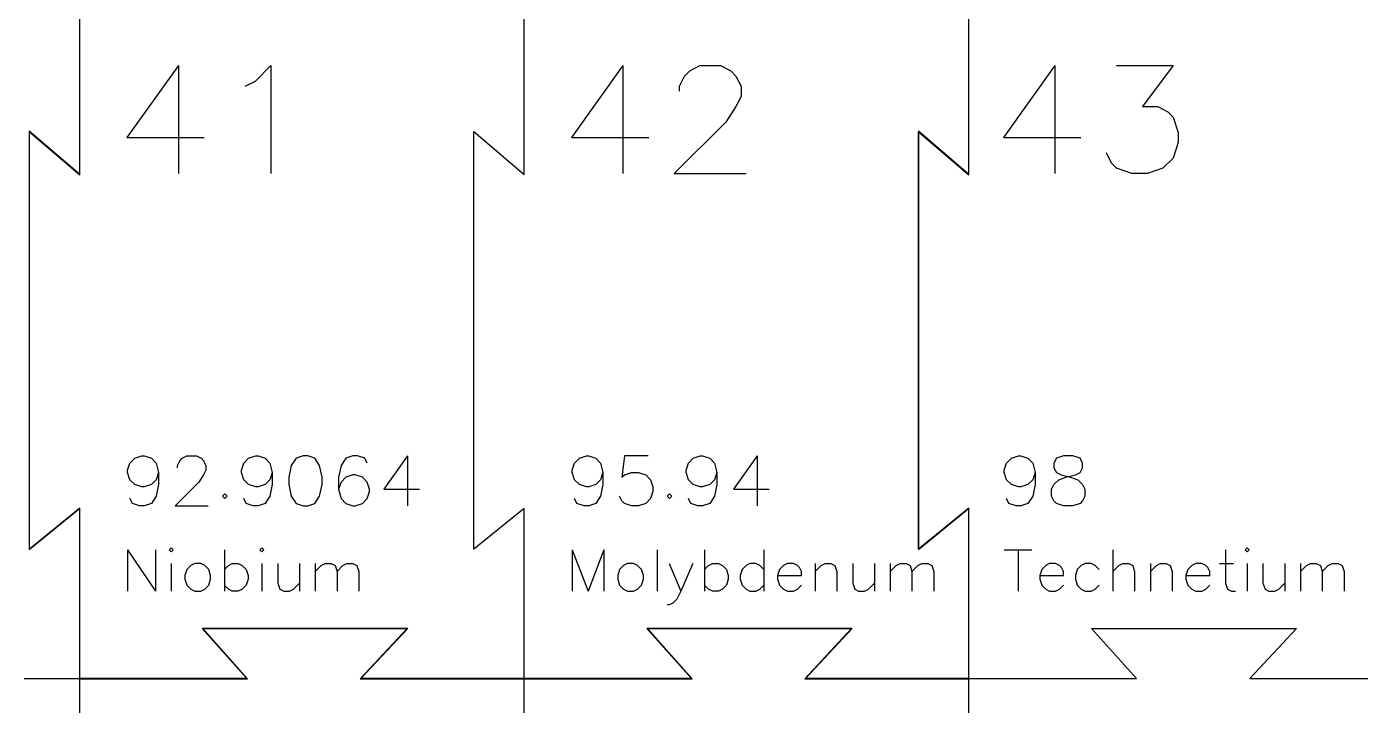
# Model space of a CAD drawing. Extents: x 0 to 297, y 0 to 210.
# Drawn here: x 73.21 to 117.83, y 94.19 to 116.91 of the extents above; entities that cross this region are included whole.
import ezdxf

# ---------------------------------------------------------------- set-up
doc = ezdxf.new("R2010")
doc.units = 0
doc.layers.get('0').update_dxf_attribs({"linetype": 'CONTINUOUS'})

msp = doc.modelspace()

# ---------------------------------------------------------------- linework, layer by layer
at = {"color": 1}
for p, q in [((74.977457, 117.39451), (74.977457, 114.693456)), ((74.986473, 114.693456), (74.986473, 117.39451)), ((104.719005, 117.39451), (104.719005, 114.693456)), ((104.72802, 114.693456), (104.72802, 117.39451)), ((74.977457, 114.693456), (74.977457, 111.972728)), ((74.986473, 111.952235), (74.986473, 114.693456)), ((89.852235, 111.962495), (89.852235, 114.69348)), ((104.719005, 114.693456), (104.719005, 111.972728)), ((104.72802, 111.952235), (104.72802, 114.693456)), ((74.977457, 111.972728), (73.298634, 113.411378)), ((73.298634, 113.411378), (73.298634, 99.407704)), ((73.307649, 99.427378), (73.307649, 113.390884)), ((73.307649, 113.390884), (74.986473, 111.952235)), ((88.173412, 99.417671), (88.173412, 113.401138)), ((88.173412, 113.401138), (89.852235, 111.962495)), ((104.719005, 111.972728), (103.040182, 113.411378)), ((103.040182, 113.411378), (103.040182, 99.407704)), ((103.049197, 99.427378), (103.049197, 113.390884)), ((103.049197, 113.390884), (104.72802, 111.952235)), ((73.298634, 99.407704), (74.977457, 100.779134)), ((74.986473, 100.798808), (73.307649, 99.427378)), ((74.977457, 100.779134), (74.977457, 97.945282)), ((74.986473, 97.945282), (74.986473, 100.798808)), ((89.852235, 100.788884), (88.173412, 99.417671)), ((89.852235, 97.945526), (89.852235, 100.788884)), ((103.040182, 99.407704), (104.719005, 100.779134)), ((104.72802, 100.798808), (103.049197, 99.427378)), ((104.719005, 100.779134), (104.719005, 97.945282)), ((104.72802, 97.945282), (104.72802, 100.798808)), ((74.977457, 97.945282), (74.977457, 95.086837)), ((74.986473, 95.086837), (74.986473, 97.945282)), ((104.719005, 97.945282), (104.719005, 95.086837)), ((104.72802, 95.086837), (104.72802, 97.945282)), ((79.08224, 96.771004), (80.579082, 95.09217)), ((85.957383, 96.771004), (79.08224, 96.771004)), ((80.600395, 95.082333), (79.103553, 96.761167)), ((79.103553, 96.761167), (85.93525, 96.761167)), ((85.93525, 96.761167), (84.373649, 95.082333)), ((84.394963, 95.09217), (85.957383, 96.771004)), ((93.954205, 96.77059), (95.451866, 95.091756)), ((100.829348, 96.77059), (93.954205, 96.77059)), ((95.47236, 95.082741), (93.974698, 96.761575)), ((93.974698, 96.761575), (100.808035, 96.761575)), ((100.808035, 96.761575), (99.245614, 95.082741)), ((99.266107, 95.091756), (100.829348, 96.77059)), ((110.33371, 95.087251), (108.835937, 96.766085)), ((108.835937, 96.766085), (115.689739, 96.766085)), ((115.689739, 96.766085), (114.127836, 95.087251)), ((74.977457, 95.087251), (74.977457, 92.386197)), ((74.986473, 95.087251), (74.977457, 95.087251)), ((74.977457, 95.086837), (74.986473, 95.086837)), ((76.987809, 95.09217), (74.980271, 95.09217)), ((74.980271, 95.09217), (74.980271, 95.082333)), ((74.980271, 95.082333), (76.987809, 95.082333)), ((74.986473, 92.386197), (74.986473, 95.087251)), ((80.579082, 95.09217), (76.987809, 95.09217)), ((76.987809, 95.082333), (80.600395, 95.082333)), ((84.373649, 95.082333), (86.179533, 95.082333)), ((86.179533, 95.09217), (84.394963, 95.09217)), ((87.995252, 95.09217), (86.179533, 95.09217)), ((86.179533, 95.082333), (87.995252, 95.082333)), ((89.851959, 95.09217), (87.995252, 95.09217)), ((87.995252, 95.082333), (89.851959, 95.082333)), ((89.847041, 95.087251), (89.847041, 92.386197)), ((89.856056, 95.087251), (89.847041, 95.087251)), ((89.851959, 95.082333), (89.851959, 95.09217)), ((91.859774, 95.091756), (89.852235, 95.091756)), ((89.852235, 95.091756), (89.852235, 95.082741)), ((89.852235, 95.082741), (91.859774, 95.082741)), ((89.856056, 92.386197), (89.856056, 95.087251)), ((95.451866, 95.091756), (91.859774, 95.091756)), ((91.859774, 95.082741), (95.47236, 95.082741)), ((99.245614, 95.082741), (101.051497, 95.082741)), ((101.051497, 95.091756), (99.266107, 95.091756)), ((102.867217, 95.091756), (101.051497, 95.091756)), ((101.051497, 95.082741), (102.867217, 95.082741)), ((104.723924, 95.091756), (102.867217, 95.091756)), ((102.867217, 95.082741), (104.723924, 95.082741)), ((104.719005, 95.086837), (104.72802, 95.086837)), ((104.723924, 95.082741), (104.723924, 95.091756)), ((106.731509, 95.087251), (110.33371, 95.087251)), ((114.127836, 95.087251), (115.922954, 95.087251))]:
    msp.add_line(p, q, dxfattribs=at)
at = {"color": 5}
for p, q in [((78.286275, 115.612008), (76.56758, 113.200363)), ((78.286275, 115.612008), (78.286275, 111.999997)), ((80.861591, 115.093668), (81.379927, 115.612008)), ((81.379927, 115.612008), (81.379927, 111.999997)), ((93.15824, 115.612008), (91.439544, 113.200363)), ((93.15824, 115.612008), (93.15824, 111.999997)), ((95.395272, 115.437409), (95.733555, 115.612008)), ((95.733555, 115.612008), (96.421034, 115.612008)), ((96.421034, 115.612008), (96.770229, 115.437409)), ((107.609967, 115.612008), (105.891272, 113.200363)), ((107.609967, 115.612008), (107.609967, 111.999997)), ((109.672402, 115.612008), (111.560239, 115.612008)), ((111.560239, 115.612008), (110.534478, 114.237043)), ((95.046077, 114.924526), (95.220675, 115.262811)), ((95.220675, 115.262811), (95.395272, 115.437409)), ((96.770229, 115.437409), (96.93937, 115.262811)), ((96.93937, 115.262811), (97.108512, 114.924526)), ((80.523308, 114.924526), (80.861591, 115.093668)), ((95.046077, 114.749927), (95.046077, 114.924526)), ((97.108512, 114.924526), (97.108512, 114.575328)), ((96.93937, 114.237043), (96.595631, 113.718703)), ((97.108512, 114.575328), (96.93937, 114.237043)), ((110.534478, 114.237043), (111.047359, 114.237043)), ((111.047359, 114.237043), (111.391098, 114.062444)), ((111.391098, 114.062444), (111.560239, 113.887846)), ((111.560239, 113.887846), (111.734837, 113.374962)), ((96.595631, 113.718703), (94.876936, 111.999997)), ((111.734837, 113.374962), (111.734837, 113.03122)), ((76.56758, 113.200363), (79.148351, 113.200363)), ((91.439544, 113.200363), (94.020316, 113.200363)), ((105.891272, 113.200363), (108.472043, 113.200363)), ((111.734837, 113.03122), (111.560239, 112.515608)), ((109.497804, 112.343738), (109.328663, 112.687479)), ((111.560239, 112.515608), (111.221956, 112.171867)), ((94.876936, 111.999997), (97.283109, 111.999997)), ((109.672402, 112.171867), (109.497804, 112.343738)), ((110.185283, 111.999997), (109.672402, 112.171867)), ((110.703619, 111.999997), (110.185283, 111.999997)), ((111.221956, 112.171867), (110.703619, 111.999997)), ((76.589155, 102.065747), (76.667221, 102.304981)), ((76.667221, 102.304981), (76.828388, 102.463631)), ((76.828388, 102.463631), (77.065102, 102.544215)), ((77.065102, 102.544215), (77.145685, 102.544215)), ((77.145685, 102.544215), (77.3824, 102.463631)), ((77.3824, 102.463631), (77.541048, 102.304981)), ((77.541048, 102.304981), (77.619114, 101.987681)), ((78.253709, 102.226915), (78.334293, 102.383047)), ((78.253709, 102.146331), (78.253709, 102.226915)), ((78.334293, 102.383047), (78.414876, 102.463631)), ((78.414876, 102.463631), (78.571007, 102.544215)), ((78.571007, 102.544215), (78.888304, 102.544215)), ((78.888304, 102.544215), (79.049471, 102.463631)), ((79.049471, 102.463631), (79.127537, 102.383047)), ((79.127537, 102.383047), (79.205602, 102.226915)), ((79.205602, 102.226915), (79.205602, 102.065747)), ((80.396727, 102.065747), (80.474793, 102.304981)), ((80.474793, 102.304981), (80.63596, 102.463631)), ((80.63596, 102.463631), (80.872674, 102.544215)), ((80.872674, 102.544215), (80.953257, 102.544215)), ((80.953257, 102.544215), (81.189971, 102.463631)), ((81.189971, 102.463631), (81.34862, 102.304981)), ((81.34862, 102.304981), (81.426686, 101.987681)), ((82.061281, 102.226915), (81.983216, 101.829032)), ((82.222448, 102.463631), (82.061281, 102.226915)), ((82.459162, 102.544215), (82.222448, 102.463631)), ((82.617811, 102.544215), (82.459162, 102.544215)), ((82.857043, 102.463631), (82.617811, 102.544215)), ((83.013174, 102.226915), (82.857043, 102.463631)), ((83.093757, 101.829032), (83.013174, 102.226915)), ((83.728353, 102.226915), (83.647769, 101.829032)), ((83.887002, 102.463631), (83.728353, 102.226915)), ((84.126234, 102.544215), (83.887002, 102.463631)), ((84.282365, 102.544215), (84.126234, 102.544215)), ((84.521597, 102.463631), (84.282365, 102.544215)), ((84.599662, 102.304981), (84.521597, 102.463631)), ((85.949436, 102.544215), (85.156192, 101.431148)), ((85.949436, 102.544215), (85.949436, 100.877133)), ((91.46112, 102.065747), (91.539185, 102.304981)), ((91.539185, 102.304981), (91.700352, 102.463631)), ((91.700352, 102.463631), (91.937067, 102.544215)), ((91.937067, 102.544215), (92.01765, 102.544215)), ((92.01765, 102.544215), (92.254364, 102.463631)), ((92.254364, 102.463631), (92.413013, 102.304981)), ((92.413013, 102.304981), (92.491078, 101.987681)), ((93.206257, 102.544215), (93.125674, 101.829032)), ((93.999501, 102.544215), (93.206257, 102.544215)), ((95.268692, 102.065747), (95.346757, 102.304981)), ((95.346757, 102.304981), (95.507924, 102.463631)), ((95.507924, 102.463631), (95.744638, 102.544215)), ((95.744638, 102.544215), (95.825222, 102.544215)), ((95.825222, 102.544215), (96.061936, 102.463631)), ((96.061936, 102.463631), (96.220585, 102.304981)), ((96.220585, 102.304981), (96.29865, 101.987681)), ((97.648424, 102.544215), (96.85518, 101.431148)), ((97.648424, 102.544215), (97.648424, 100.877133)), ((105.91285, 102.065747), (105.990915, 102.304981)), ((105.990915, 102.304981), (106.152082, 102.463631)), ((106.152082, 102.463631), (106.388796, 102.544215)), ((106.388796, 102.544215), (106.46938, 102.544215)), ((106.46938, 102.544215), (106.706094, 102.463631)), ((106.706094, 102.463631), (106.864743, 102.304981)), ((106.864743, 102.304981), (106.942808, 101.987681)), ((107.657987, 102.463631), (107.577403, 102.304981)), ((107.577403, 102.304981), (107.577403, 102.146331)), ((107.894701, 102.544215), (107.657987, 102.463631)), ((108.211998, 102.544215), (107.894701, 102.544215)), ((108.451231, 102.463631), (108.211998, 102.544215)), ((108.529296, 102.304981), (108.451231, 102.463631)), ((108.529296, 102.146331), (108.529296, 102.304981)), ((76.589155, 101.987681), (76.589155, 102.065747)), ((76.667221, 101.748448), (76.589155, 101.987681)), ((76.828388, 101.592316), (76.667221, 101.748448)), ((77.541048, 101.748448), (77.3824, 101.592316)), ((77.619114, 101.987681), (77.541048, 101.748448)), ((77.619114, 101.987681), (77.619114, 101.592316)), ((79.127537, 101.909616), (78.968888, 101.670382)), ((79.205602, 102.065747), (79.127537, 101.909616)), ((80.396727, 101.987681), (80.396727, 102.065747)), ((80.474793, 101.748448), (80.396727, 101.987681)), ((80.63596, 101.592316), (80.474793, 101.748448)), ((81.34862, 101.748448), (81.189971, 101.592316)), ((81.426686, 101.987681), (81.34862, 101.748448)), ((81.426686, 101.987681), (81.426686, 101.592316)), ((81.983216, 101.829032), (81.983216, 101.592316)), ((83.093757, 101.592316), (83.093757, 101.829032)), ((83.647769, 101.829032), (83.647769, 101.431148)), ((83.887002, 101.829032), (83.728353, 101.670382)), ((84.126234, 101.909616), (83.887002, 101.829032)), ((84.204299, 101.909616), (84.126234, 101.909616)), ((84.443532, 101.829032), (84.204299, 101.909616)), ((84.599662, 101.670382), (84.443532, 101.829032)), ((91.46112, 101.987681), (91.46112, 102.065747)), ((91.539185, 101.748448), (91.46112, 101.987681)), ((91.700352, 101.592316), (91.539185, 101.748448)), ((92.413013, 101.748448), (92.254364, 101.592316)), ((92.491078, 101.987681), (92.413013, 101.748448)), ((92.491078, 101.987681), (92.491078, 101.592316)), ((93.125674, 101.829032), (93.206257, 101.909616)), ((93.206257, 101.909616), (93.442971, 101.987681)), ((93.442971, 101.987681), (93.682204, 101.987681)), ((93.682204, 101.987681), (93.921436, 101.909616)), ((93.921436, 101.909616), (94.077567, 101.748448)), ((94.077567, 101.748448), (94.15815, 101.511732)), ((95.268692, 101.987681), (95.268692, 102.065747)), ((95.346757, 101.748448), (95.268692, 101.987681)), ((95.507924, 101.592316), (95.346757, 101.748448)), ((96.220585, 101.748448), (96.061936, 101.592316)), ((96.29865, 101.987681), (96.220585, 101.748448)), ((96.29865, 101.987681), (96.29865, 101.592316)), ((105.91285, 101.987681), (105.91285, 102.065747)), ((105.990915, 101.748448), (105.91285, 101.987681)), ((106.152082, 101.592316), (105.990915, 101.748448)), ((106.864743, 101.748448), (106.706094, 101.592316)), ((106.942808, 101.987681), (106.864743, 101.748448)), ((106.942808, 101.987681), (106.942808, 101.592316)), ((107.577403, 102.146331), (107.657987, 101.987681)), ((107.577403, 101.592316), (107.73857, 101.748448)), ((107.657987, 101.987681), (107.816636, 101.909616)), ((107.73857, 101.748448), (107.975284, 101.829032)), ((107.816636, 101.909616), (108.133933, 101.829032)), ((107.975284, 101.829032), (108.292582, 101.909616)), ((108.133933, 101.829032), (108.373166, 101.748448)), ((108.292582, 101.909616), (108.451231, 101.987681)), ((108.373166, 101.748448), (108.529296, 101.592316)), ((108.451231, 101.987681), (108.529296, 102.146331)), ((77.065102, 101.511732), (76.828388, 101.592316)), ((77.145685, 101.511732), (77.065102, 101.511732)), ((77.3824, 101.592316), (77.145685, 101.511732)), ((77.619114, 101.592316), (77.541048, 101.194432)), ((78.968888, 101.670382), (78.175644, 100.877133)), ((79.840197, 101.275016), (79.762132, 101.194432)), ((79.920781, 101.194432), (79.840197, 101.275016)), ((80.872674, 101.511732), (80.63596, 101.592316)), ((80.953257, 101.511732), (80.872674, 101.511732)), ((81.189971, 101.592316), (80.953257, 101.511732)), ((81.426686, 101.592316), (81.34862, 101.194432)), ((81.983216, 101.592316), (82.061281, 101.194432)), ((83.013174, 101.194432), (83.093757, 101.592316)), ((83.728353, 101.670382), (83.647769, 101.431148)), ((83.647769, 101.431148), (83.728353, 101.115107)), ((84.680246, 101.431148), (84.599662, 101.670382)), ((84.599662, 101.115107), (84.680246, 101.353082)), ((84.680246, 101.353082), (84.680246, 101.431148)), ((85.156192, 101.431148), (86.347318, 101.431148)), ((91.937067, 101.511732), (91.700352, 101.592316)), ((92.01765, 101.511732), (91.937067, 101.511732)), ((92.254364, 101.592316), (92.01765, 101.511732)), ((92.491078, 101.592316), (92.413013, 101.194432)), ((94.15815, 101.353082), (94.077567, 101.115107)), ((94.15815, 101.511732), (94.15815, 101.353082)), ((94.712162, 101.275016), (94.634097, 101.194432)), ((94.792745, 101.194432), (94.712162, 101.275016)), ((95.744638, 101.511732), (95.507924, 101.592316)), ((95.825222, 101.511732), (95.744638, 101.511732)), ((96.061936, 101.592316), (95.825222, 101.511732)), ((96.29865, 101.592316), (96.220585, 101.194432)), ((96.85518, 101.431148), (98.046306, 101.431148)), ((106.388796, 101.511732), (106.152082, 101.592316)), ((106.46938, 101.511732), (106.388796, 101.511732)), ((106.706094, 101.592316), (106.46938, 101.511732)), ((106.942808, 101.592316), (106.864743, 101.194432)), ((107.499338, 101.431148), (107.577403, 101.592316)), ((107.499338, 101.194432), (107.499338, 101.431148)), ((108.529296, 101.592316), (108.60988, 101.431148)), ((108.60988, 101.431148), (108.60988, 101.194432)), ((76.747804, 100.956457), (76.667221, 101.115107)), ((76.984518, 100.877133), (76.747804, 100.956457)), ((77.145685, 100.877133), (76.984518, 100.877133)), ((77.3824, 100.956457), (77.145685, 100.877133)), ((77.541048, 101.194432), (77.3824, 100.956457)), ((78.175644, 100.877133), (79.286186, 100.877133)), ((79.762132, 101.194432), (79.840197, 101.115107)), ((79.840197, 101.115107), (79.920781, 101.194432)), ((80.555376, 100.956457), (80.474793, 101.115107)), ((80.79209, 100.877133), (80.555376, 100.956457)), ((80.953257, 100.877133), (80.79209, 100.877133)), ((81.189971, 100.956457), (80.953257, 100.877133)), ((81.34862, 101.194432), (81.189971, 100.956457)), ((82.061281, 101.194432), (82.222448, 100.956457)), ((82.222448, 100.956457), (82.459162, 100.877133)), ((82.459162, 100.877133), (82.617811, 100.877133)), ((82.617811, 100.877133), (82.857043, 100.956457)), ((82.857043, 100.956457), (83.013174, 101.194432)), ((83.728353, 101.115107), (83.887002, 100.956457)), ((83.887002, 100.956457), (84.126234, 100.877133)), ((84.126234, 100.877133), (84.204299, 100.877133)), ((84.204299, 100.877133), (84.443532, 100.956457)), ((84.443532, 100.956457), (84.599662, 101.115107)), ((91.619769, 100.956457), (91.539185, 101.115107)), ((91.856483, 100.877133), (91.619769, 100.956457)), ((92.01765, 100.877133), (91.856483, 100.877133)), ((92.254364, 100.956457), (92.01765, 100.877133)), ((92.413013, 101.194432), (92.254364, 100.956457)), ((93.125674, 101.035782), (93.047608, 101.194432)), ((93.206257, 100.956457), (93.125674, 101.035782)), ((93.442971, 100.877133), (93.206257, 100.956457)), ((93.682204, 100.877133), (93.442971, 100.877133)), ((93.921436, 100.956457), (93.682204, 100.877133)), ((94.077567, 101.115107), (93.921436, 100.956457)), ((94.634097, 101.194432), (94.712162, 101.115107)), ((94.712162, 101.115107), (94.792745, 101.194432)), ((95.427341, 100.956457), (95.346757, 101.115107)), ((95.664055, 100.877133), (95.427341, 100.956457)), ((95.825222, 100.877133), (95.664055, 100.877133)), ((96.061936, 100.956457), (95.825222, 100.877133)), ((96.220585, 101.194432), (96.061936, 100.956457)), ((106.071498, 100.956457), (105.990915, 101.115107)), ((106.308213, 100.877133), (106.071498, 100.956457)), ((106.46938, 100.877133), (106.308213, 100.877133)), ((106.706094, 100.956457), (106.46938, 100.877133)), ((106.864743, 101.194432), (106.706094, 100.956457)), ((107.577403, 101.035782), (107.499338, 101.194432)), ((107.657987, 100.956457), (107.577403, 101.035782)), ((107.894701, 100.877133), (107.657987, 100.956457)), ((108.211998, 100.877133), (107.894701, 100.877133)), ((108.451231, 100.956457), (108.211998, 100.877133)), ((108.529296, 101.035782), (108.451231, 100.956457)), ((108.60988, 101.194432), (108.529296, 101.035782)), ((76.589111, 99.405257), (76.589111, 98.016021)), ((76.589111, 99.405257), (77.516661, 98.016021)), ((77.516661, 99.405257), (77.516661, 98.016021)), ((78.043392, 99.470312), (77.978337, 99.405257)), ((77.978337, 99.405257), (78.043392, 99.338103)), ((78.110545, 99.405257), (78.043392, 99.470312)), ((78.043392, 99.338103), (78.110545, 99.405257)), ((79.827142, 99.405257), (79.827142, 98.016021)), ((81.082063, 99.470312), (81.017008, 99.405257)), ((81.017008, 99.405257), (81.082063, 99.338103)), ((81.149216, 99.405257), (81.082063, 99.470312)), ((81.082063, 99.338103), (81.149216, 99.405257)), ((91.461076, 99.405257), (91.461076, 98.016021)), ((91.461076, 99.405257), (91.989905, 98.016021)), ((92.518734, 99.405257), (91.989905, 98.016021)), ((92.518734, 99.405257), (92.518734, 98.016021)), ((94.302484, 99.405257), (94.302484, 98.016021)), ((95.888973, 99.405257), (95.888973, 98.016021)), ((97.872083, 99.405257), (97.872083, 98.016021)), ((105.912805, 99.405257), (106.838257, 99.405257)), ((106.374482, 99.405257), (106.374482, 98.016021)), ((109.547458, 99.405257), (109.547458, 98.016021)), ((113.314319, 99.405257), (113.314319, 98.280438)), ((114.04041, 99.470312), (113.975355, 99.405257)), ((113.975355, 99.405257), (114.04041, 99.338103)), ((114.107563, 99.405257), (114.04041, 99.470312)), ((114.04041, 99.338103), (114.107563, 99.405257)), ((78.043392, 98.941479), (78.043392, 98.016021)), ((78.572221, 98.742117), (78.507167, 98.544854)), ((78.706527, 98.876424), (78.572221, 98.742117)), ((78.836636, 98.941479), (78.706527, 98.876424)), ((79.035996, 98.941479), (78.836636, 98.941479)), ((79.168204, 98.876424), (79.035996, 98.941479)), ((79.300411, 98.742117), (79.168204, 98.876424)), ((79.365465, 98.544854), (79.300411, 98.742117)), ((79.827142, 98.742117), (79.961448, 98.876424)), ((79.961448, 98.876424), (80.091557, 98.941479)), ((80.091557, 98.941479), (80.290917, 98.941479)), ((80.290917, 98.941479), (80.423124, 98.876424)), ((80.423124, 98.876424), (80.555332, 98.742117)), ((80.555332, 98.742117), (80.620386, 98.544854)), ((81.082063, 98.941479), (81.082063, 98.016021)), ((81.610892, 98.941479), (81.610892, 98.280438)), ((82.339082, 98.941479), (82.339082, 98.016021)), ((82.865813, 98.941479), (82.865813, 98.016021)), ((82.865813, 98.677062), (83.065173, 98.876424)), ((83.065173, 98.876424), (83.19738, 98.941479)), ((83.19738, 98.941479), (83.394642, 98.941479)), ((83.394642, 98.941479), (83.528948, 98.876424)), ((83.528948, 98.876424), (83.594002, 98.677062)), ((83.594002, 98.677062), (83.793363, 98.876424)), ((83.594002, 98.677062), (83.594002, 98.016021)), ((83.793363, 98.876424), (83.923472, 98.941479)), ((83.923472, 98.941479), (84.122832, 98.941479)), ((84.122832, 98.941479), (84.255039, 98.876424)), ((84.255039, 98.876424), (84.322192, 98.677062)), ((84.322192, 98.677062), (84.322192, 98.016021)), ((93.047564, 98.742117), (92.982509, 98.544854)), ((93.18187, 98.876424), (93.047564, 98.742117)), ((93.311979, 98.941479), (93.18187, 98.876424)), ((93.511339, 98.941479), (93.311979, 98.941479)), ((93.643546, 98.876424), (93.511339, 98.941479)), ((93.775754, 98.742117), (93.643546, 98.876424)), ((93.840808, 98.544854), (93.775754, 98.742117)), ((94.701205, 98.941479), (95.095729, 98.016021)), ((95.494449, 98.941479), (95.095729, 98.016021)), ((95.888973, 98.742117), (96.023279, 98.876424)), ((96.023279, 98.876424), (96.153387, 98.941479)), ((96.153387, 98.941479), (96.352748, 98.941479)), ((96.352748, 98.941479), (96.484955, 98.876424)), ((96.484955, 98.876424), (96.617162, 98.742117)), ((96.617162, 98.742117), (96.682217, 98.544854)), ((97.143893, 98.742117), (97.078839, 98.544854)), ((97.278199, 98.876424), (97.143893, 98.742117)), ((97.408308, 98.941479), (97.278199, 98.876424)), ((97.607668, 98.941479), (97.408308, 98.941479)), ((97.739876, 98.876424), (97.607668, 98.941479)), ((97.872083, 98.742117), (97.739876, 98.876424)), ((98.398814, 98.742117), (98.33376, 98.544854)), ((98.53312, 98.876424), (98.398814, 98.742117)), ((98.663229, 98.941479), (98.53312, 98.876424)), ((98.862589, 98.941479), (98.663229, 98.941479)), ((98.994796, 98.876424), (98.862589, 98.941479)), ((99.061949, 98.809271), (98.994796, 98.876424)), ((99.127004, 98.677062), (99.061949, 98.809271)), ((99.127004, 98.544854), (99.127004, 98.677062)), ((99.58868, 98.941479), (99.58868, 98.016021)), ((99.58868, 98.677062), (99.788041, 98.876424)), ((99.788041, 98.876424), (99.920248, 98.941479)), ((99.920248, 98.941479), (100.11751, 98.941479)), ((100.11751, 98.941479), (100.251816, 98.876424)), ((100.251816, 98.876424), (100.31687, 98.677062)), ((100.31687, 98.677062), (100.31687, 98.016021)), ((100.843601, 98.941479), (100.843601, 98.280438)), ((101.571791, 98.941479), (101.571791, 98.016021)), ((102.098521, 98.941479), (102.098521, 98.016021)), ((102.098521, 98.677062), (102.297882, 98.876424)), ((102.297882, 98.876424), (102.430089, 98.941479)), ((102.430089, 98.941479), (102.627351, 98.941479)), ((102.627351, 98.941479), (102.761657, 98.876424)), ((102.761657, 98.876424), (102.826711, 98.677062)), ((102.826711, 98.677062), (103.026072, 98.876424)), ((102.826711, 98.677062), (102.826711, 98.016021)), ((103.026072, 98.876424), (103.15618, 98.941479)), ((103.15618, 98.941479), (103.355541, 98.941479)), ((103.355541, 98.941479), (103.487748, 98.876424)), ((103.487748, 98.876424), (103.554901, 98.677062)), ((103.554901, 98.677062), (103.554901, 98.016021)), ((107.167726, 98.742117), (107.102671, 98.544854)), ((107.302032, 98.876424), (107.167726, 98.742117)), ((107.43214, 98.941479), (107.302032, 98.876424)), ((107.631501, 98.941479), (107.43214, 98.941479)), ((107.763708, 98.876424), (107.631501, 98.941479)), ((107.830861, 98.809271), (107.763708, 98.876424)), ((107.895915, 98.677062), (107.830861, 98.809271)), ((107.895915, 98.544854), (107.895915, 98.677062)), ((108.357592, 98.742117), (108.292538, 98.544854)), ((108.491898, 98.876424), (108.357592, 98.742117)), ((108.622007, 98.941479), (108.491898, 98.876424)), ((108.821367, 98.941479), (108.622007, 98.941479)), ((108.953574, 98.876424), (108.821367, 98.941479)), ((109.085782, 98.742117), (108.953574, 98.876424)), ((109.547458, 98.677062), (109.746818, 98.876424)), ((109.746818, 98.876424), (109.879026, 98.941479)), ((109.879026, 98.941479), (110.076288, 98.941479)), ((110.076288, 98.941479), (110.210593, 98.876424)), ((110.210593, 98.876424), (110.275648, 98.677062)), ((110.275648, 98.677062), (110.275648, 98.016021)), ((110.802379, 98.941479), (110.802379, 98.016021)), ((110.802379, 98.677062), (111.001739, 98.876424)), ((111.001739, 98.876424), (111.133946, 98.941479)), ((111.133946, 98.941479), (111.331208, 98.941479)), ((111.331208, 98.941479), (111.465514, 98.876424)), ((111.465514, 98.876424), (111.530568, 98.677062)), ((111.530568, 98.677062), (111.530568, 98.016021)), ((112.057299, 98.742117), (111.992245, 98.544854)), ((112.191605, 98.876424), (112.057299, 98.742117)), ((112.321714, 98.941479), (112.191605, 98.876424)), ((112.521074, 98.941479), (112.321714, 98.941479)), ((112.653282, 98.876424), (112.521074, 98.941479)), ((112.720435, 98.809271), (112.653282, 98.876424)), ((112.785489, 98.677062), (112.720435, 98.809271)), ((112.785489, 98.544854), (112.785489, 98.677062)), ((113.117057, 98.941479), (113.578733, 98.941479)), ((114.04041, 98.941479), (114.04041, 98.016021)), ((114.569239, 98.941479), (114.569239, 98.280438)), ((115.297429, 98.941479), (115.297429, 98.016021)), ((115.82416, 98.941479), (115.82416, 98.016021)), ((115.82416, 98.677062), (116.02352, 98.876424)), ((116.02352, 98.876424), (116.155727, 98.941479)), ((116.155727, 98.941479), (116.352989, 98.941479)), ((116.352989, 98.941479), (116.487295, 98.876424)), ((116.487295, 98.876424), (116.55235, 98.677062)), ((116.55235, 98.677062), (116.75171, 98.876424)), ((116.55235, 98.677062), (116.55235, 98.016021)), ((116.75171, 98.876424), (116.881819, 98.941479)), ((116.881819, 98.941479), (117.081179, 98.941479)), ((117.081179, 98.941479), (117.213386, 98.876424)), ((117.213386, 98.876424), (117.280539, 98.677062)), ((117.280539, 98.677062), (117.280539, 98.016021)), ((78.507167, 98.544854), (78.507167, 98.412646)), ((78.507167, 98.412646), (78.572221, 98.214334)), ((78.572221, 98.214334), (78.706527, 98.082126)), ((79.168204, 98.082126), (79.300411, 98.214334)), ((79.300411, 98.214334), (79.365465, 98.412646)), ((79.365465, 98.412646), (79.365465, 98.544854)), ((79.961448, 98.082126), (79.827142, 98.214334)), ((80.555332, 98.214334), (80.423124, 98.082126)), ((80.620386, 98.412646), (80.555332, 98.214334)), ((80.620386, 98.544854), (80.620386, 98.412646)), ((81.610892, 98.280438), (81.678045, 98.082126)), ((82.139721, 98.082126), (82.339082, 98.280438)), ((92.982509, 98.544854), (92.982509, 98.412646)), ((92.982509, 98.412646), (93.047564, 98.214334)), ((93.047564, 98.214334), (93.18187, 98.082126)), ((93.643546, 98.082126), (93.775754, 98.214334)), ((93.775754, 98.214334), (93.840808, 98.412646)), ((93.840808, 98.412646), (93.840808, 98.544854)), ((96.023279, 98.082126), (95.888973, 98.214334)), ((96.617162, 98.214334), (96.484955, 98.082126)), ((96.682217, 98.412646), (96.617162, 98.214334)), ((96.682217, 98.544854), (96.682217, 98.412646)), ((97.078839, 98.544854), (97.078839, 98.412646)), ((97.078839, 98.412646), (97.143893, 98.214334)), ((97.143893, 98.214334), (97.278199, 98.082126)), ((97.739876, 98.082126), (97.872083, 98.214334)), ((98.33376, 98.544854), (99.127004, 98.544854)), ((98.33376, 98.544854), (98.33376, 98.412646)), ((98.33376, 98.412646), (98.398814, 98.214334)), ((98.398814, 98.214334), (98.53312, 98.082126)), ((98.994796, 98.082126), (99.127004, 98.214334)), ((100.843601, 98.280438), (100.910754, 98.082126)), ((101.37243, 98.082126), (101.571791, 98.280438)), ((107.102671, 98.544854), (107.895915, 98.544854)), ((107.102671, 98.544854), (107.102671, 98.412646)), ((107.102671, 98.412646), (107.167726, 98.214334)), ((107.167726, 98.214334), (107.302032, 98.082126)), ((107.763708, 98.082126), (107.895915, 98.214334)), ((108.292538, 98.544854), (108.292538, 98.412646)), ((108.292538, 98.412646), (108.357592, 98.214334)), ((108.357592, 98.214334), (108.491898, 98.082126)), ((108.953574, 98.082126), (109.085782, 98.214334)), ((111.992245, 98.544854), (112.785489, 98.544854)), ((111.992245, 98.544854), (111.992245, 98.412646)), ((111.992245, 98.412646), (112.057299, 98.214334)), ((112.057299, 98.214334), (112.191605, 98.082126)), ((112.653282, 98.082126), (112.785489, 98.214334)), ((113.314319, 98.280438), (113.381471, 98.082126)), ((114.569239, 98.280438), (114.636392, 98.082126)), ((115.098069, 98.082126), (115.297429, 98.280438)), ((78.706527, 98.082126), (78.836636, 98.016021)), ((78.836636, 98.016021), (79.035996, 98.016021)), ((79.035996, 98.016021), (79.168204, 98.082126)), ((80.091557, 98.016021), (79.961448, 98.082126)), ((80.290917, 98.016021), (80.091557, 98.016021)), ((80.423124, 98.082126), (80.290917, 98.016021)), ((81.678045, 98.082126), (81.810252, 98.016021)), ((81.810252, 98.016021), (82.009613, 98.016021)), ((82.009613, 98.016021), (82.139721, 98.082126)), ((93.18187, 98.082126), (93.311979, 98.016021)), ((93.311979, 98.016021), (93.511339, 98.016021)), ((93.511339, 98.016021), (93.643546, 98.082126)), ((94.96562, 97.751605), (94.831314, 97.619397)), ((95.095729, 98.016021), (94.96562, 97.751605)), ((96.153387, 98.016021), (96.023279, 98.082126)), ((96.352748, 98.016021), (96.153387, 98.016021)), ((96.484955, 98.082126), (96.352748, 98.016021)), ((97.278199, 98.082126), (97.408308, 98.016021)), ((97.408308, 98.016021), (97.607668, 98.016021)), ((97.607668, 98.016021), (97.739876, 98.082126)), ((98.53312, 98.082126), (98.663229, 98.016021)), ((98.663229, 98.016021), (98.862589, 98.016021)), ((98.862589, 98.016021), (98.994796, 98.082126)), ((100.910754, 98.082126), (101.042961, 98.016021)), ((101.042961, 98.016021), (101.242321, 98.016021)), ((101.242321, 98.016021), (101.37243, 98.082126)), ((107.302032, 98.082126), (107.43214, 98.016021)), ((107.43214, 98.016021), (107.631501, 98.016021)), ((107.631501, 98.016021), (107.763708, 98.082126)), ((108.491898, 98.082126), (108.622007, 98.016021)), ((108.622007, 98.016021), (108.821367, 98.016021)), ((108.821367, 98.016021), (108.953574, 98.082126)), ((112.191605, 98.082126), (112.321714, 98.016021)), ((112.321714, 98.016021), (112.521074, 98.016021)), ((112.521074, 98.016021), (112.653282, 98.082126)), ((113.381471, 98.082126), (113.51158, 98.016021)), ((113.51158, 98.016021), (113.645886, 98.016021)), ((114.636392, 98.082126), (114.768599, 98.016021)), ((114.768599, 98.016021), (114.96796, 98.016021)), ((114.96796, 98.016021), (115.098069, 98.082126)), ((94.701205, 97.554342), (94.634052, 97.554342)), ((94.831314, 97.619397), (94.701205, 97.554342))]:
    msp.add_line(p, q, dxfattribs=at)
at = {"color": 1}
for points in [[(89.852235, 114.69348), (89.852235, 115.598955), (89.852235, 116.499435), (89.852235, 117.39451)], [(89.852235, 95.087164), (89.852235, 96.042173), (89.852235, 96.995101), (89.852235, 97.945526)], [(73.125419, 95.087251), (73.736285, 95.087251), (74.354034, 95.087251), (74.982156, 95.087251)], [(104.723671, 92.386221), (104.723671, 93.291696), (104.723671, 94.192176), (104.723671, 95.087251)], [(104.723671, 95.087251), (105.409356, 95.087251), (106.077471, 95.087251), (106.731509, 95.087251)], [(115.922954, 95.087251), (116.52355, 95.087251), (117.127535, 95.087251), (117.738402, 95.087251)], [(117.738402, 95.087251), (118.349269, 95.087251), (118.967017, 95.087251), (119.59514, 95.087251)]]:
    msp.add_open_spline(points, degree=3, dxfattribs=at)

doc.saveas('drawing.dxf')
